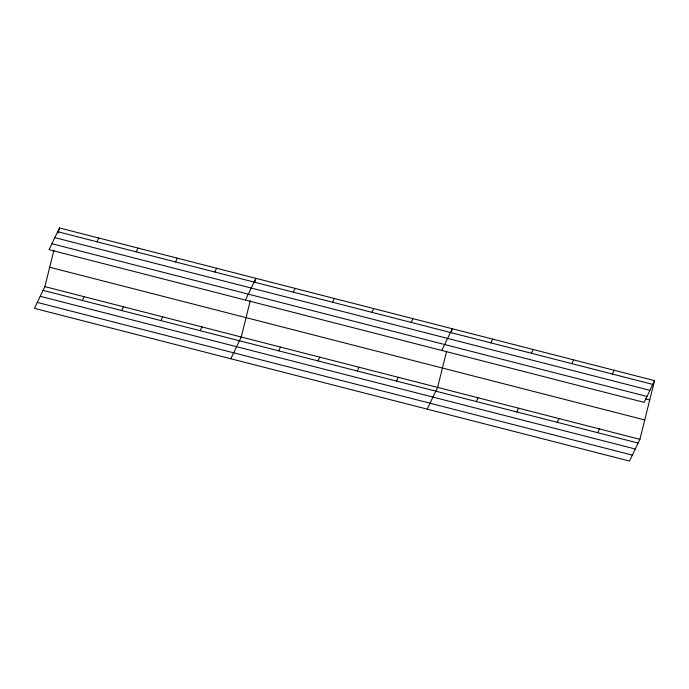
<?xml version="1.0" encoding="UTF-8"?>
<svg xmlns="http://www.w3.org/2000/svg" width="689" height="689" viewBox="0 0 689 689"><rect width="100%" height="100%" fill="white"/><g stroke="black" fill="none" stroke-linecap="round" stroke-linejoin="round"><path stroke-width="1.03" d="M654.55 380.647L644.137 402.385L49.083 249.676L59.495 227.938L654.55 380.647L639.917 439.324L629.505 461.062L34.45 308.353L44.863 286.615L53.923 250.296M58.229 233.037L59.495 227.938M250.288 300.688L241.236 337.007L230.815 358.745M254.852 282.412L255.869 278.33L245.448 300.077M446.661 351.08L437.601 387.399L427.18 409.137M451.217 332.804L452.234 328.731L441.813 350.468M96.968 241.779L98.768 238.015M82.335 300.447L84.136 296.692M136.241 251.855L138.041 248.1M121.608 310.532L123.409 306.769M175.514 261.932L177.323 258.177M160.881 320.609L162.69 316.845M214.787 272.017L216.596 268.254M200.154 330.686L201.963 326.93M293.342 292.17L295.142 288.415M278.709 350.839L280.509 347.084M332.615 302.247L334.415 298.492M317.982 360.924L319.782 357.16M371.888 312.332L373.688 308.569M357.255 371.001L359.055 367.246M411.161 322.409L412.961 318.645M396.528 381.077L398.328 377.322M490.895 342.872L492.695 339.109M476.263 401.541L478.063 397.786M531.357 353.25L533.157 349.495M516.724 411.927L518.524 408.164M571.818 363.637L573.627 359.882M557.186 422.314L558.994 418.55M612.288 374.024L614.088 370.26M597.656 432.692L599.456 428.937M57.695 231.702L652.75 384.41M54.853 237.636L649.908 390.336M51.925 243.742L646.98 396.451M645.567 398.948L649.718 400.008M49.694 267.254L644.749 419.954M44.863 286.615L639.917 439.324M43.062 290.37L638.117 443.079M40.22 296.304L635.275 449.013M37.292 302.419L632.347 455.128"/></g></svg>
